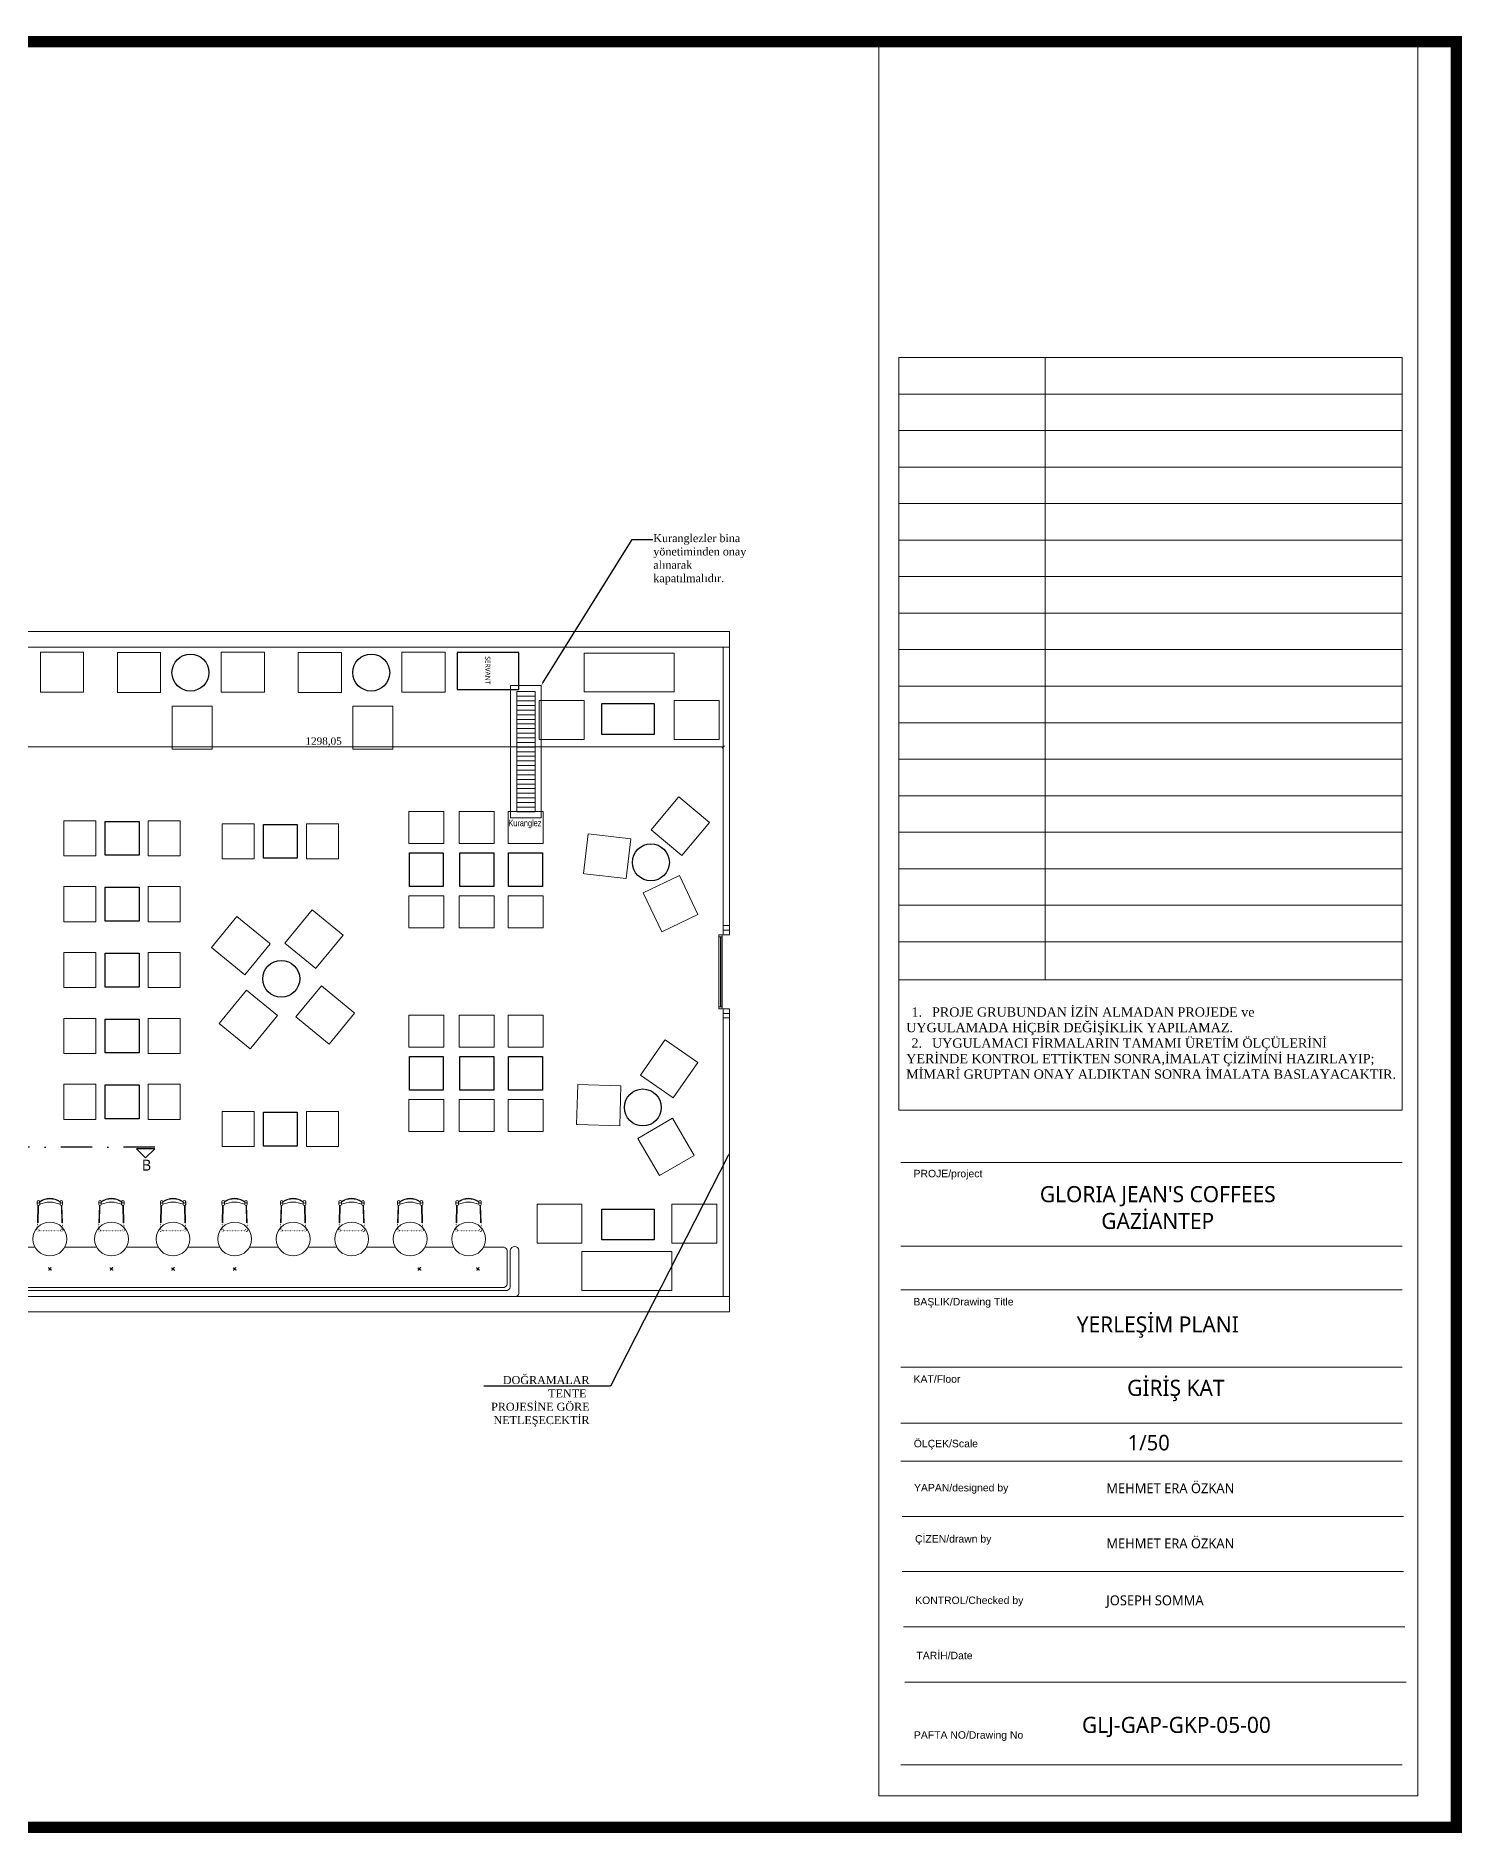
# Model space of a CAD drawing. Header units: millimetres. Extents: x 61675 to 66977, y 9453 to 12371.
# Drawn here: x 64661 to 66977, y 9453 to 12371 of the extents above; entities that cross this region are included whole.
import ezdxf
from ezdxf import colors
from ezdxf.entities.mleader import LeaderData, LeaderLine
from ezdxf.enums import TextEntityAlignment as Align
from ezdxf.math import Vec2, Vec3

# ---------------------------------------------------------------- set-up
doc = ezdxf.new("R2010")
doc.units = ezdxf.units.MM
doc.header["$LTSCALE"] = 2
doc.header["$PDMODE"] = 2
doc.linetypes.add('DASHDOTX2', pattern=[50.8, 25.4, -12.7, 0, -12.7])
doc.linetypes.add('DOT', pattern=[6.35, 0, -6.35])
doc.layers.get('0').update_dxf_attribs({"lineweight": 20})
for name, color, linetype, lineweight in [('SIVA', 4, 'Continuous', 15), ('t_antet', 24, 'Continuous', 20), ('t_cam', 140, 'Continuous', 20), ('t_demir', 103, 'Continuous', 20), ('t_doğrama', 142, 'Continuous', 13), ('t_kesitçizgisi', 7, 'DASHDOTX2', 30), ('t_olcu', 252, 'Continuous', 20), ('t_tefris', 44, 'Continuous', 25), ('t_tefrişoturum', 25, 'Continuous', 15), ('t_yazı', 7, 'Continuous', 25), ('YEŞİL', 3, 'Continuous', 50)]:
    doc.layers.add(name, color=color, linetype=linetype, lineweight=lineweight)
doc.layers.add('t_fayans', color=7, linetype='Continuous', lineweight=18, true_color=0xffff75)
doc.styles.add('A Tasarım_genel', font='GOTHIC.TTF', dxfattribs={"width": 0.7, "height": 70})
doc.styles.add('ARIALT', font='arial.ttf', dxfattribs={"height": 10})
doc.styles.add('MEKAN', font='swisscl.ttf', dxfattribs={"height": 21})
doc.styles.get("Standard").update_dxf_attribs({"font": 'times.ttf', "height": 12})
doc.styles.add('Ölçü50', font='calibri.ttf', dxfattribs={"width": 0.7})
doc.dimstyles.new('olcu50', dxfattribs={"dimtxt": 13, "dimasz": 4, "dimexe": 1.25, "dimexo": 0.625, "dimtad": 1, "dimtxsty": 'Standard', "dimblk": 'OBLIQUE', "dimcen": 2.5, "dimclrd": 256, "dimclre": 256, "dimclrt": 7, "dimadec": 0, "dimazin": 0, "dimtfac": 1, "dimtmove": 0, "dimatfit": 3, "dimldrblk": 'OBLIQUE', "dimfxl": 1, "dimlwd": -1, "dimlwe": -1, "dimarcsym": 0})

# ---------------------------------------------------------------- blocks, each defined once
blk = doc.blocks.new('HSAN')
at = {"layer": 't_tefrişoturum'}
for p, q in [((-22.5, 47.1), (-22.5, 43)), ((-22.2, 13.2), (-21.5, 41.3)), ((-21.2, 13.2), (-20.6, 41)), ((-18.5, 47.1), (-18.5, 43)), ((14.6, 47.1), (14.6, 43)), ((16.7, 41), (17.3, 13.2)), ((17.6, 41.3), (18.3, 13.2)), ((18.6, 47.1), (18.6, 43))]:
    blk.add_line(p, q, dxfattribs=at)
at = {"layer": 't_tefrişoturum', "color": 252, "linetype": 'DOT', "ltscale": 0.06}
for p, q in [((-22.5, 2.8), (-22.2, 13.2)), ((15.9, 0), (-19.8, 0)), ((18.3, 13.2), (18.6, 2.8))]:
    blk.add_line(p, q, dxfattribs=at)
at = {"layer": 't_tefrişoturum'}
for centre in [(-20.5, 47.1), (16.6, 47.1)]:
    blk.add_circle(centre, 2, dxfattribs=at)
at = {"layer": 't_tefrişoturum', "color": 252, "linetype": 'DOT', "ltscale": 0.06}
for centre in [(-21.5, 1), (17.6, 1)]:
    blk.add_circle(centre, 2, dxfattribs=at)
at = {"layer": 't_tefrişoturum'}
for centre, radius, start, end in [((-20.5, 43), 2, 180, 0), ((-1.9, 24.3), 28.7, 54.5581, 125.4419), ((-1.9, 24.1), 27.9, 53.5535, 126.4465), ((-1.9, 6.2), 40.4, 65.8377, 114.1623), ((16.6, 43), 2, 180, 0)]:
    blk.add_arc(centre, radius, start, end, dxfattribs=at)
blk = doc.blocks.new('bahce_sedir')
at = {"layer": 't_tefrişoturum', "linetype": 'Continuous'}
for p, q in [((-75, 412), (-5, 412)), ((-80, 354.2), (-80, 388)), ((-75, 398), (-15, 398)), ((-75, 393), (-20, 393)), ((-15, -388), (-15, 388)), ((-10, -393), (-10, 393)), ((0, -407), (0, 407)), ((-80, 259.2), (-80, 306.3)), ((-80, 164.2), (-80, 211.3)), ((-80, 69.2), (-80, 116.3)), ((-80, -25.8), (-80, 21.3)), ((-80, -125.8), (-80, -73.7)), ((-80, -225.8), (-80, -173.7)), ((-80, -325.8), (-80, -273.7)), ((-80, -388), (-80, -373.7)), ((-75, -393), (-20, -393)), ((-75, -398), (-15, -398)), ((-75, -412), (-5, -412))]:
    blk.add_line(p, q, dxfattribs=at)
at = {"layer": 't_tefrişoturum', "linetype": 'Continuous', "extrusion": (0, 0, -1)}
for points in [[(45.8, 345.9), (45.8, 345.9), (46.2, 346.2), (46.6, 346.6), (46.9, 347), (47.2, 347.5), (47, 347), (46.8, 346.6), (46.4, 346.2), (45.8, 345.9)], [(45.5, 344.6), (45.7, 344.5), (45.9, 344.3), (46.1, 344.1), (46.2, 343.9), (46.3, 343.6), (46.4, 343.3), (46.5, 343), (46.6, 342.7), (46.5, 343), (46.4, 343.2), (46.3, 343.5), (46.1, 343.7), (46, 343.9), (45.8, 344.1), (45.7, 344.4), (45.5, 344.6)], [(44.5, 345.4), (44.5, 345.4), (44.6, 345.5), (44.6, 345.6), (44.8, 345.7), (45, 345.8), (45.2, 345.7), (45.3, 345.7), (45.4, 345.6), (45.4, 345.5), (45.4, 345.3), (45.4, 345.2), (45.3, 345.1), (45.1, 345), (44.9, 345), (44.7, 345.1), (44.6, 345.2), (44.5, 345.4)], [(44.3, 344.9), (44.3, 344.9), (43.8, 344.5), (43.4, 344), (43.1, 343.5), (42.9, 343), (43.1, 343.6), (43.4, 344.1), (43.8, 344.5), (44.3, 344.9)], [(44.2, 346), (44, 346.2), (43.7, 346.4), (43.6, 346.6), (43.4, 346.8), (43.3, 347), (43.1, 347.3), (42.9, 347.7), (42.8, 348), (43, 347.7), (43.2, 347.3), (43.3, 347.1), (43.5, 346.8), (43.6, 346.6), (43.9, 346.4), (44, 346.2), (44.2, 346)], [(45.8, 250.9), (45.8, 250.9), (46.2, 251.2), (46.6, 251.6), (46.9, 252), (47.2, 252.5), (47, 252), (46.8, 251.6), (46.4, 251.2), (45.8, 250.9)], [(45.5, 249.6), (45.7, 249.5), (45.9, 249.3), (46.1, 249.1), (46.2, 248.9), (46.3, 248.6), (46.4, 248.3), (46.5, 248), (46.6, 247.7), (46.5, 248), (46.4, 248.2), (46.3, 248.5), (46.1, 248.7), (46, 248.9), (45.8, 249.1), (45.7, 249.4), (45.5, 249.6)], [(44.5, 250.4), (44.5, 250.4), (44.6, 250.5), (44.6, 250.6), (44.8, 250.7), (45, 250.8), (45.2, 250.7), (45.3, 250.7), (45.4, 250.6), (45.4, 250.5), (45.4, 250.3), (45.4, 250.2), (45.3, 250.1), (45.1, 250), (44.9, 250), (44.7, 250.1), (44.6, 250.2), (44.5, 250.4)], [(44.3, 249.9), (44.3, 249.9), (43.8, 249.5), (43.4, 249), (43.1, 248.5), (42.9, 248), (43.1, 248.6), (43.4, 249.1), (43.8, 249.5), (44.3, 249.9)], [(44.2, 251), (44, 251.2), (43.7, 251.4), (43.6, 251.6), (43.4, 251.8), (43.3, 252), (43.1, 252.3), (42.9, 252.7), (42.8, 253), (43, 252.7), (43.2, 252.3), (43.3, 252.1), (43.5, 251.8), (43.6, 251.6), (43.9, 251.4), (44, 251.2), (44.2, 251)], [(45.8, -49.1), (45.8, -49.1), (46.2, -48.8), (46.6, -48.4), (46.9, -48), (47.2, -47.5), (47, -48), (46.8, -48.4), (46.4, -48.8), (45.8, -49.1)], [(45.5, -50.4), (45.7, -50.5), (45.9, -50.7), (46.1, -50.9), (46.2, -51.1), (46.3, -51.4), (46.4, -51.7), (46.5, -52), (46.6, -52.3), (46.5, -52), (46.4, -51.8), (46.3, -51.5), (46.1, -51.3), (46, -51.1), (45.8, -50.9), (45.7, -50.6), (45.5, -50.4)], [(44.5, -49.6), (44.5, -49.6), (44.6, -49.5), (44.6, -49.4), (44.8, -49.3), (45, -49.2), (45.2, -49.3), (45.3, -49.3), (45.4, -49.4), (45.4, -49.5), (45.4, -49.7), (45.4, -49.8), (45.3, -49.9), (45.1, -50), (44.9, -50), (44.7, -49.9), (44.6, -49.8), (44.5, -49.6)], [(44.3, -50.1), (44.3, -50.1), (43.8, -50.5), (43.4, -51), (43.1, -51.5), (42.9, -52), (43.1, -51.4), (43.4, -50.9), (43.8, -50.5), (44.3, -50.1)], [(44.2, -49), (44, -48.8), (43.7, -48.6), (43.6, -48.4), (43.4, -48.2), (43.3, -48), (43.1, -47.7), (42.9, -47.3), (42.8, -47), (43, -47.3), (43.2, -47.7), (43.3, -47.9), (43.5, -48.2), (43.6, -48.4), (43.9, -48.6), (44, -48.8), (44.2, -49)], [(45.8, -149.1), (45.8, -149.1), (46.2, -148.8), (46.6, -148.4), (46.9, -148), (47.2, -147.5), (47, -148), (46.8, -148.4), (46.4, -148.8), (45.8, -149.1)], [(45.5, -150.4), (45.7, -150.5), (45.9, -150.7), (46.1, -150.9), (46.2, -151.1), (46.3, -151.4), (46.4, -151.7), (46.5, -152), (46.6, -152.3), (46.5, -152), (46.4, -151.8), (46.3, -151.5), (46.1, -151.3), (46, -151.1), (45.8, -150.9), (45.7, -150.6), (45.5, -150.4)], [(44.5, -149.6), (44.5, -149.6), (44.6, -149.5), (44.6, -149.4), (44.8, -149.3), (45, -149.2), (45.2, -149.3), (45.3, -149.3), (45.4, -149.4), (45.4, -149.5), (45.4, -149.7), (45.4, -149.8), (45.3, -149.9), (45.1, -150), (44.9, -150), (44.7, -149.9), (44.6, -149.8), (44.5, -149.6)], [(44.3, -150.1), (44.3, -150.1), (43.8, -150.5), (43.4, -151), (43.1, -151.5), (42.9, -152), (43.1, -151.4), (43.4, -150.9), (43.8, -150.5), (44.3, -150.1)], [(44.2, -149), (44, -148.8), (43.7, -148.6), (43.6, -148.4), (43.4, -148.2), (43.3, -148), (43.1, -147.7), (42.9, -147.3), (42.8, -147), (43, -147.3), (43.2, -147.7), (43.3, -147.9), (43.5, -148.2), (43.6, -148.4), (43.9, -148.6), (44, -148.8), (44.2, -149)], [(45.8, -249.1), (45.8, -249.1), (46.2, -248.8), (46.6, -248.4), (46.9, -248), (47.2, -247.5), (47, -248), (46.8, -248.4), (46.4, -248.8), (45.8, -249.1)], [(45.5, -250.4), (45.7, -250.5), (45.9, -250.7), (46.1, -250.9), (46.2, -251.1), (46.3, -251.4), (46.4, -251.7), (46.5, -252), (46.6, -252.3), (46.5, -252), (46.4, -251.8), (46.3, -251.5), (46.1, -251.3), (46, -251.1), (45.8, -250.9), (45.7, -250.6), (45.5, -250.4)], [(44.5, -249.6), (44.5, -249.6), (44.6, -249.5), (44.6, -249.4), (44.8, -249.3), (45, -249.2), (45.2, -249.3), (45.3, -249.3), (45.4, -249.4), (45.4, -249.5), (45.4, -249.7), (45.4, -249.8), (45.3, -249.9), (45.1, -250), (44.9, -250), (44.7, -249.9), (44.6, -249.8), (44.5, -249.6)], [(44.3, -250.1), (44.3, -250.1), (43.8, -250.5), (43.4, -251), (43.1, -251.5), (42.9, -252), (43.1, -251.4), (43.4, -250.9), (43.8, -250.5), (44.3, -250.1)], [(44.2, -249), (44, -248.8), (43.7, -248.6), (43.6, -248.4), (43.4, -248.2), (43.3, -248), (43.1, -247.7), (42.9, -247.3), (42.8, -247), (43, -247.3), (43.2, -247.7), (43.3, -247.9), (43.5, -248.2), (43.6, -248.4), (43.9, -248.6), (44, -248.8), (44.2, -249)], [(45.8, -349.1), (45.8, -349.1), (46.2, -348.8), (46.6, -348.4), (46.9, -348), (47.2, -347.5), (47, -348), (46.8, -348.4), (46.4, -348.8), (45.8, -349.1)], [(44.5, -349.6), (44.5, -349.6), (44.6, -349.5), (44.6, -349.4), (44.8, -349.3), (45, -349.2), (45.2, -349.3), (45.3, -349.3), (45.4, -349.4), (45.4, -349.5), (45.4, -349.7), (45.4, -349.8), (45.3, -349.9), (45.1, -350), (44.9, -350), (44.7, -349.9), (44.6, -349.8), (44.5, -349.6)], [(44.3, -350.1), (44.3, -350.1), (43.8, -350.5), (43.4, -351), (43.1, -351.5), (42.9, -352), (43.1, -351.4), (43.4, -350.9), (43.8, -350.5), (44.3, -350.1)], [(44.2, -349), (44, -348.8), (43.7, -348.6), (43.6, -348.4), (43.4, -348.2), (43.3, -348), (43.1, -347.7), (42.9, -347.3), (42.8, -347), (43, -347.3), (43.2, -347.7), (43.3, -347.9), (43.5, -348.2), (43.6, -348.4), (43.9, -348.6), (44, -348.8), (44.2, -349)], [(45.5, -350.4), (45.7, -350.5), (45.9, -350.7), (46.1, -350.9), (46.2, -351.1), (46.3, -351.4), (46.4, -351.7), (46.5, -352), (46.6, -352.3), (46.5, -352), (46.4, -351.8), (46.3, -351.5), (46.1, -351.3), (46, -351.1), (45.8, -350.9), (45.7, -350.6), (45.5, -350.4)]]:
    blk.add_lwpolyline(points, dxfattribs=at)
at = {"layer": 't_tefrişoturum', "linetype": 'Continuous'}
for centre in [(-93.5, 330.3), (-93.5, 235.3), (-93.5, 140.3), (-93.5, 45.3), (-93.5, -49.7), (-93.5, -149.7), (-93.5, -249.7), (-93.5, -349.7)]:
    blk.add_circle(centre, 27.5, dxfattribs=at)
for centre, radius, start, end in [((-74.3, 405), 7.03, 95.3885, 264.6115), ((-7.6, 404.4), 7.99, 18.7207, 71.2793), ((-72.4, 385.4), 7.99, 108.7207, 161.2793), ((-22.6, 385.4), 7.99, 18.7207, 71.2793), ((-17.6, 390.4), 7.99, 18.7207, 71.2793), ((-74.3, -405), 7.03, 95.3885, 264.6115), ((-72.4, -385.4), 7.99, 198.7207, 251.2793), ((-22.6, -385.4), 7.99, 288.7207, 341.2793), ((-17.6, -390.4), 7.99, 288.7207, 341.2793), ((-7.6, -404.4), 7.99, 288.7207, 341.2793)]:
    blk.add_arc(centre, radius, start, end, dxfattribs=at)
at = {"layer": 't_tefrişoturum', "extrusion": (0, 0, -1), "rotation": 270}
for p in [(106.8, 328.3), (106.8, 233.3), (106.8, 138.3), (106.8, 43.3), (106.8, -51.7), (106.8, -151.7), (106.8, -251.7), (106.8, -351.7)]:
    blk.add_blockref('HSAN', p, dxfattribs=at)
blk = doc.blocks.new('_Oblique')
at = {"color": 0, "linetype": 'ByBlock', "lineweight": -2}
blk.add_line((-0.5, -0.5), (0.5, 0.5), dxfattribs=at)
blk = doc.blocks.new('*D2426')
at = {"layer": 'DEFPOINTS', "color": 0, "transparency": 16777216}
for p in [(64479.2, 11378.9), (65777.3, 11378.9), (65777.3, 11216.7)]:
    blk.add_point(p, dxfattribs=at)
at = {"layer": 't_olcu', "transparency": 16777216}
for p, q in [((64479.2, 11378.3), (64479.2, 11215.4)), ((65777.3, 11378.3), (65777.3, 11215.4)), ((64479.2, 11216.7), (65777.3, 11216.7))]:
    blk.add_line(p, q, dxfattribs=at)
at = {"layer": 't_olcu', "transparency": 16777216, "xscale": 4, "yscale": 4, "zscale": 4, "rotation": 180}
blk.add_blockref('_Oblique', (64479.2, 11216.7), dxfattribs=at)
at = {"layer": 't_olcu', "transparency": 16777216, "xscale": 4, "yscale": 4, "zscale": 4}
blk.add_blockref('_Oblique', (65777.3, 11216.7), dxfattribs=at)
at = {"layer": 't_olcu', "color": 7, "transparency": 16777216, "insert": (65128.2, 11224.8), "char_height": 12, "attachment_point": 5}
blk.add_mtext('1298,05', dxfattribs=at)

msp = doc.modelspace()

# ---------------------------------------------------------------- linework, layer by layer
at = {"color": 252}
for p, q in [((66030.055, 12362.029), (66030.055, 9513.19)), ((66905.067, 12362.029), (66905.067, 9513.19)), ((66030.055, 9513.19), (66905.067, 9513.19))]:
    msp.add_line(p, q, dxfattribs=at)
at = {"color": 250}
for p, q in [((66299.878, 11849.139), (66299.878, 10838.599)), ((66062.493, 11789.829), (66879.557, 11789.829)), ((66062.493, 11730.519), (66879.557, 11730.519)), ((66062.493, 11671.209), (66879.557, 11671.209)), ((66062.493, 11611.9), (66879.557, 11611.9)), ((66062.493, 11552.59), (66879.557, 11552.59)), ((66062.493, 11493.28), (66879.557, 11493.28)), ((66062.493, 11433.97), (66879.557, 11433.97)), ((66062.493, 11374.66), (66879.557, 11374.66)), ((66062.493, 11315.351), (66879.557, 11315.351)), ((66062.493, 11256.041), (66879.557, 11256.041)), ((66062.493, 11196.731), (66879.557, 11196.731)), ((66062.493, 11137.421), (66879.557, 11137.421)), ((66062.493, 11078.112), (66879.557, 11078.112)), ((66062.493, 11018.802), (66879.557, 11018.802)), ((66062.493, 10959.492), (66879.557, 10959.492)), ((66062.493, 10900.182), (66879.557, 10900.182)), ((66879.793, 10541.644), (66065.547, 10541.644)), ((66065.547, 10405.801), (66879.793, 10405.801)), ((66879.793, 10334.89), (66065.547, 10334.89)), ((66879.793, 10209.568), (66065.547, 10209.568)), ((66879.793, 10118.399), (66065.547, 10118.399)), ((66879.793, 10056.455), (66065.547, 10056.455)), ((66881.89, 9966.834), (66067.643, 9966.834)), ((66881.89, 9877.212), (66067.643, 9877.212)), ((66883.987, 9787.59), (66069.74, 9787.59)), ((66886.084, 9697.968), (66071.837, 9697.968)), ((66879.793, 9563.191), (66065.547, 9563.191))]:
    msp.add_line(p, q, dxfattribs=at)
for p, q in [((64479.205, 11403.911), (65787.254, 11403.911)), ((65787.253, 11403.911), (65787.254, 11378.911)), ((64479.205, 11378.911), (65787.254, 11378.911)), ((65787.253, 10323.958), (64616.705, 10323.911)), ((65787.253, 10323.957), (65787.254, 10298.911)), ((65787.254, 10298.911), (64591.705, 10298.911))]:
    msp.add_line(p, q)
at = {"color": 252, "const_width": 18.717}
msp.add_lwpolyline([(61684.583, 9461.991), (61684.583, 12362.029), (66967.568, 12362.029), (66967.568, 9461.991)], close=True, dxfattribs=at)
at = {"color": 250}
msp.add_lwpolyline([(66879.557, 10838.599), (66062.493, 10838.599), (66062.493, 11849.139), (66879.557, 11849.139)], close=True, dxfattribs=at)
msp.add_lwpolyline([(66062.493, 10838.599), (66062.493, 10626.768), (66879.557, 10626.768), (66879.557, 10838.599)], dxfattribs=at)
at = {"layer": 'SIVA'}
for p, q in [((65787.254, 10926.435), (65777.254, 10926.435)), ((65787.254, 10918.935), (65777.254, 10918.935)), ((65770.254, 10911.435), (65770.254, 10791.435)), ((65775.254, 10911.435), (65770.254, 10911.435)), ((65775.254, 10908.435), (65770.254, 10908.435)), ((65775.254, 10791.435), (65775.254, 10911.435)), ((65787.254, 10911.435), (65777.254, 10911.435)), ((65770.254, 10794.435), (65775.254, 10794.435)), ((65770.254, 10791.435), (65775.254, 10791.435)), ((65787.254, 10791.435), (65777.254, 10791.435)), ((65787.254, 10783.935), (65777.254, 10783.935)), ((65787.254, 10776.435), (65777.254, 10776.435))]:
    msp.add_line(p, q, dxfattribs=at)
for points in [[(65431.705, 11316.411), (65431.705, 11101.411), (65481.705, 11101.411), (65481.705, 11316.411)], [(65441.705, 11306.411), (65441.705, 11111.411), (65471.705, 11111.411), (65471.705, 11306.411)], [(65471.705, 11306.411), (65471.705, 11298.911), (65441.705, 11298.911), (65441.705, 11306.411)], [(65471.705, 11298.911), (65471.705, 11291.411), (65441.705, 11291.411), (65441.705, 11298.911)], [(65471.705, 11291.411), (65471.705, 11283.911), (65441.705, 11283.911), (65441.705, 11291.411)], [(65471.705, 11283.911), (65471.705, 11276.411), (65441.705, 11276.411), (65441.705, 11283.911)], [(65471.705, 11276.411), (65471.705, 11268.911), (65441.705, 11268.911), (65441.705, 11276.411)], [(65471.705, 11268.911), (65471.705, 11261.411), (65441.705, 11261.411), (65441.705, 11268.911)], [(65471.705, 11261.411), (65471.705, 11253.911), (65441.705, 11253.911), (65441.705, 11261.411)], [(65471.705, 11253.911), (65471.705, 11246.411), (65441.705, 11246.411), (65441.705, 11253.911)], [(65471.705, 11246.411), (65471.705, 11238.911), (65441.705, 11238.911), (65441.705, 11246.411)], [(65471.705, 11238.911), (65471.705, 11231.411), (65441.705, 11231.411), (65441.705, 11238.911)], [(65471.705, 11231.411), (65471.705, 11223.911), (65441.705, 11223.911), (65441.705, 11231.411)], [(65471.705, 11223.911), (65471.705, 11216.411), (65441.705, 11216.411), (65441.705, 11223.911)], [(65471.705, 11216.411), (65471.705, 11208.911), (65441.705, 11208.911), (65441.705, 11216.411)], [(65471.705, 11208.911), (65471.705, 11201.411), (65441.705, 11201.411), (65441.705, 11208.911)], [(65471.705, 11201.411), (65471.705, 11193.911), (65441.705, 11193.911), (65441.705, 11201.411)], [(65471.705, 11193.911), (65471.705, 11186.411), (65441.705, 11186.411), (65441.705, 11193.911)], [(65471.705, 11186.411), (65471.705, 11178.911), (65441.705, 11178.911), (65441.705, 11186.411)], [(65471.705, 11178.911), (65471.705, 11171.411), (65441.705, 11171.411), (65441.705, 11178.911)], [(65471.705, 11171.411), (65471.705, 11163.911), (65441.705, 11163.911), (65441.705, 11171.411)], [(65471.705, 11163.911), (65471.705, 11156.411), (65441.705, 11156.411), (65441.705, 11163.911)], [(65471.705, 11156.411), (65471.705, 11148.911), (65441.705, 11148.911), (65441.705, 11156.411)], [(65471.705, 11148.911), (65471.705, 11141.411), (65441.705, 11141.411), (65441.705, 11148.911)], [(65471.705, 11141.411), (65471.705, 11133.911), (65441.705, 11133.911), (65441.705, 11141.411)], [(65471.705, 11133.911), (65471.705, 11126.411), (65441.705, 11126.411), (65441.705, 11133.911)], [(65471.705, 11126.411), (65471.705, 11118.911), (65441.705, 11118.911), (65441.705, 11126.411)]]:
    msp.add_lwpolyline(points, close=True, dxfattribs=at)
at = {"layer": 't_cam', "ltscale": 0.5}
for p, q in [((65772.504, 10794.435), (65772.504, 10908.435)), ((65772.754, 10794.435), (65772.754, 10908.435)), ((65773.004, 10794.435), (65773.004, 10908.435))]:
    msp.add_line(p, q, dxfattribs=at)
at = {"layer": 't_doğrama', "ltscale": 0.5}
for points in [[(65777.254, 10911.435), (65777.254, 11378.911)], [(65787.254, 10911.435), (65787.254, 11378.911)], [(65777.254, 10323.957), (65777.254, 10791.435)], [(65787.254, 10323.958), (65787.254, 10791.435)]]:
    msp.add_lwpolyline(points, dxfattribs=at)
at = {"layer": 't_kesitçizgisi', "extrusion": (1.7622e-08, -2.38605e-07, 1)}
for p, q in [((64854.045, 10566.626, 0), (62396.073, 10566.626, 0)), ((64854.045, 10563.877, 0), (64824.347, 10563.877, 0))]:
    msp.add_line(p, q, dxfattribs=at)
at = {"layer": 't_kesitçizgisi'}
for p, q in [((64839.196, 10549.028, 0), (64824.347, 10563.877, 0)), ((64854.045, 10563.877, 0), (64839.196, 10549.028, 0))]:
    msp.add_line(p, q, dxfattribs=at)
at = {"layer": 't_tefris', "linetype": 'Continuous'}
msp.add_lwpolyline([(65445.214, 11370.129), (65345.214, 11370.129), (65345.214, 11310.129), (65445.214, 11310.129), (65445.214, 11370.129)], close=True, dxfattribs=at)
for points in [[(65580.078, 11286.927), (65665.078, 11286.927), (65665.078, 11236.927), (65580.078, 11236.927), (65580.078, 11286.927)], [(64828.437, 11095.701), (64828.437, 11040.701), (64773.437, 11040.701), (64773.437, 11095.701), (64828.437, 11095.701)], [(65085.314, 11090.902), (65085.314, 11035.902), (65030.314, 11035.902), (65030.314, 11090.902), (65085.314, 11090.902)], [(65322.595, 10989.699), (65267.595, 10989.699), (65267.595, 11044.699), (65322.595, 11044.699), (65322.595, 10989.699)], [(65404.374, 10989.699), (65349.374, 10989.699), (65349.374, 11044.699), (65404.374, 11044.699), (65404.374, 10989.699)], [(65483.654, 10989.699), (65428.654, 10989.699), (65428.654, 11044.699), (65483.654, 11044.699), (65483.654, 10989.699)], [(64828.437, 10988.701), (64828.437, 10933.701), (64773.437, 10933.701), (64773.437, 10988.701), (64828.437, 10988.701)], [(64828.437, 10881.701), (64828.437, 10826.701), (64773.437, 10826.701), (64773.437, 10881.701), (64828.437, 10881.701)], [(64828.437, 10774.701), (64828.437, 10719.701), (64773.437, 10719.701), (64773.437, 10774.701), (64828.437, 10774.701)], [(65322.595, 10658.951), (65267.595, 10658.951), (65267.595, 10713.951), (65322.595, 10713.951), (65322.595, 10658.951)], [(65404.374, 10658.951), (65349.374, 10658.951), (65349.374, 10713.951), (65404.374, 10713.951), (65404.374, 10658.951)], [(65483.654, 10658.951), (65428.654, 10658.951), (65428.654, 10713.951), (65483.654, 10713.951), (65483.654, 10658.951)], [(64828.437, 10667.701), (64828.437, 10612.701), (64773.437, 10612.701), (64773.437, 10667.701), (64828.437, 10667.701)], [(65085.314, 10623.444), (65085.314, 10568.444), (65030.314, 10568.444), (65030.314, 10623.444), (65085.314, 10623.444)], [(65665.078, 10415.933), (65580.078, 10415.933), (65580.078, 10465.933), (65665.078, 10465.933), (65665.078, 10415.933)]]:
    msp.add_lwpolyline(points, dxfattribs=at)
for centre in [(64911.969, 11337.296), (65205.469, 11337.296), (65659.618, 11029.2), (65059.391, 10840.048), (65646.545, 10631.129)]:
    msp.add_circle(centre, 30, dxfattribs=at)
at = {"layer": 't_tefrişoturum'}
for points in [[(64738.469, 11370.546), (64738.469, 11305.546), (64668.469, 11305.546), (64668.469, 11370.546), (64736.969, 11370.546)], [(64863.469, 11369.796), (64863.469, 11304.796), (64793.469, 11304.796), (64793.469, 11369.796), (64861.969, 11369.796)], [(65031.969, 11370.546), (65031.969, 11305.546), (64961.969, 11305.546), (64961.969, 11370.546), (65030.469, 11370.546)], [(65156.969, 11369.796), (65156.969, 11304.796), (65086.969, 11304.796), (65086.969, 11369.796), (65155.469, 11369.796)], [(65325.469, 11370.546), (65325.469, 11305.546), (65255.469, 11305.546), (65255.469, 11370.546), (65323.969, 11370.546)], [(65554.419, 11305.911), (65697.419, 11305.911), (65697.419, 11368.911), (65551.419, 11368.911), (65551.419, 11305.911)], [(64882.111, 11282.925), (64947.111, 11282.925), (64947.111, 11212.925), (64882.111, 11212.925), (64882.111, 11281.425)], [(65175.611, 11282.925), (65240.611, 11282.925), (65240.611, 11212.925), (65175.611, 11212.925), (65175.611, 11281.425)], [(65551.419, 11228.911), (65551.419, 11291.911), (65478.419, 11291.911), (65478.419, 11228.911)], [(65700.419, 11228.911), (65770.419, 11228.911), (65770.419, 11291.911), (65697.419, 11291.911), (65697.419, 11228.911)], [(65704.999, 11135.693), (65754.92, 11094.065), (65710.09, 11040.304), (65660.169, 11081.932), (65704.038, 11134.541)], [(64758.437, 11096.701), (64758.437, 11039.701), (64706.437, 11039.701), (64706.437, 11096.701), (64758.437, 11096.701)], [(64895.437, 11096.701), (64895.437, 11039.701), (64843.437, 11039.701), (64843.437, 11096.701), (64895.437, 11096.701)], [(65015.314, 11091.902), (65015.314, 11034.902), (64963.314, 11034.902), (64963.314, 11091.902), (65015.314, 11091.902)], [(65152.314, 11091.902), (65152.314, 11034.902), (65100.314, 11034.902), (65100.314, 11091.902), (65152.314, 11091.902)], [(65323.595, 11059.699), (65266.595, 11059.699), (65266.595, 11111.699), (65323.595, 11111.699), (65323.595, 11059.699)], [(65405.374, 11059.699), (65348.374, 11059.699), (65348.374, 11111.699), (65405.374, 11111.699), (65405.374, 11059.699)], [(65484.654, 11059.699), (65427.654, 11059.699), (65427.654, 11111.699), (65484.654, 11111.699), (65484.654, 11059.699)], [(65550.176, 11010.898), (65557.702, 11075.46), (65627.231, 11067.356), (65619.705, 11002.793), (65551.666, 11010.724)], [(65647.211, 10979.695), (65705.887, 11007.661), (65736.005, 10944.471), (65677.329, 10916.505), (65647.856, 10978.341)], [(64758.437, 10989.701), (64758.437, 10932.701), (64706.437, 10932.701), (64706.437, 10989.701), (64758.437, 10989.701)], [(64895.437, 10989.701), (64895.437, 10932.701), (64843.437, 10932.701), (64843.437, 10989.701), (64895.437, 10989.701)], [(65323.595, 10922.699), (65266.595, 10922.699), (65266.595, 10974.699), (65323.595, 10974.699), (65323.595, 10922.699)], [(65405.374, 10922.699), (65348.374, 10922.699), (65348.374, 10974.699), (65405.374, 10974.699), (65405.374, 10922.699)], [(65484.654, 10922.699), (65427.654, 10922.699), (65427.654, 10974.699), (65484.654, 10974.699), (65484.654, 10922.699)], [(65115.287, 10856.902), (65065.056, 10898.155), (65109.481, 10952.25), (65159.713, 10910.998), (65116.239, 10858.061)], [(65041.377, 10896.896), (65000.125, 10846.665), (64946.029, 10891.09), (64987.281, 10941.322), (65040.218, 10897.848)], [(64758.437, 10882.701), (64758.437, 10825.701), (64706.437, 10825.701), (64706.437, 10882.701), (64758.437, 10882.701)], [(64895.437, 10882.701), (64895.437, 10825.701), (64843.437, 10825.701), (64843.437, 10882.701), (64895.437, 10882.701)], [(65178.592, 10784.209), (65137.339, 10733.978), (65083.244, 10778.403), (65124.496, 10828.635), (65177.433, 10785.161)], [(65008.928, 10726.21), (64958.696, 10767.463), (65003.122, 10821.558), (65053.353, 10780.306), (65009.88, 10727.369)], [(64758.437, 10775.701), (64758.437, 10718.701), (64706.437, 10718.701), (64706.437, 10775.701), (64758.437, 10775.701)], [(64895.437, 10775.701), (64895.437, 10718.701), (64843.437, 10718.701), (64843.437, 10775.701), (64895.437, 10775.701)], [(65323.595, 10728.951), (65266.595, 10728.951), (65266.595, 10780.951), (65323.595, 10780.951), (65323.595, 10728.951)], [(65405.374, 10728.951), (65348.374, 10728.951), (65348.374, 10780.951), (65405.374, 10780.951), (65405.374, 10728.951)], [(65484.654, 10728.951), (65427.654, 10728.951), (65427.654, 10780.951), (65484.654, 10780.951), (65484.654, 10728.951)], [(65682.609, 10741.126), (65735.922, 10703.941), (65695.876, 10646.527), (65642.563, 10683.712), (65681.751, 10739.896)], [(64758.437, 10668.701), (64758.437, 10611.701), (64706.437, 10611.701), (64706.437, 10668.701), (64758.437, 10668.701)], [(64895.437, 10668.701), (64895.437, 10611.701), (64843.437, 10611.701), (64843.437, 10668.701), (64895.437, 10668.701)], [(65539.08, 10603.492), (65541.031, 10668.463), (65611, 10666.361), (65609.048, 10601.39), (65540.579, 10603.447)], [(65015.314, 10624.444), (65015.314, 10567.444), (64963.314, 10567.444), (64963.314, 10624.444), (65015.314, 10624.444)], [(65152.314, 10624.444), (65152.314, 10567.444), (65100.314, 10567.444), (65100.314, 10624.444), (65152.314, 10624.444)], [(65323.595, 10591.951), (65266.595, 10591.951), (65266.595, 10643.951), (65323.595, 10643.951), (65323.595, 10591.951)], [(65405.374, 10591.951), (65348.374, 10591.951), (65348.374, 10643.951), (65405.374, 10643.951), (65405.374, 10591.951)], [(65484.654, 10591.951), (65427.654, 10591.951), (65427.654, 10643.951), (65484.654, 10643.951), (65484.654, 10591.951)], [(65638.436, 10580.74), (65694.493, 10613.644), (65729.928, 10553.275), (65673.871, 10520.372), (65639.196, 10579.447)], [(65544.737, 10473.948), (65474.737, 10473.948), (65474.737, 10410.948), (65547.737, 10410.948), (65547.737, 10473.948)], [(65693.737, 10473.948), (65693.737, 10410.948), (65766.737, 10410.948), (65766.737, 10473.948)], [(65690.737, 10396.948), (65547.737, 10396.948), (65547.737, 10333.948), (65693.737, 10333.948), (65693.737, 10396.948)]]:
    msp.add_lwpolyline(points, close=True, dxfattribs=at)

# ---------------------------------------------------------------- block references
at = {"layer": 't_demir', "rotation": 270}
msp.add_blockref('bahce_sedir', (65033.4, 10323.928), dxfattribs=at)

# ---------------------------------------------------------------- texts
at = {"color": 250, "insert": (66074.291, 10735.5), "char_height": 15.13082, "width": 1040.33751, "attachment_point": 4}
msp.add_mtext('\\pi-33.306,l41.912,t41.912;1.^IPROJE GRUBUNDAN İZİN ALMADAN PROJEDE ve \\P\\pi0,l0;UYGULAMADA HİÇBİR DEĞİŞİKLİK YAPILAMAZ.\\P\\pi-33.306,l41.912;2.^IUYGULAMACI FİRMALARIN TAMAMI ÜRETİM ÖLÇÜLERİNİ \\P\\pi0,l0;YERİNDE KONTROL ETTİKTEN SONRA,İMALAT ÇİZİMİNİ HAZIRLAYIP;\\PMİMARİ GRUPTAN ONAY ALDIKTAN SONRA İMALATA BASLAYACAKTIR.', dxfattribs=at)
at = {"color": 7}
for s, insert, char_height, width, attachment_point in [("{\\fLucida Sans Unicode|b0|i0|c162|p34;GLORIA JEAN'S COFFEES\\PGAZİANTEP}", (66482.709, 10468.384), 26.09031, 629.51691, 5), ('{\\fLucida Sans Unicode|b0|i0|c162|p34;GİRİŞ KAT}', (66512.099, 10171.381), 26.09031, 659.85499, 5), ('{\\fLucida Sans Unicode|b0|i0|c162|p34;1/50}', (66468.094, 10086.579), 25.13107, 468.63868, 5), ('{\\fLucida Sans Unicode|b0|i0|c162|p34;MEHMET ERA ÖZKAN}', (66399.189, 10012.578), 16.08389, 615.16777, 4), ('{\\fLucida Sans Unicode|b0|i0|c162|p34;MEHMET ERA ÖZKAN}', (66399.189, 9922.956), 16.08389, 615.16777, 4), ('{\\fLucida Sans Unicode|b0|i0|c162|p34;JOSEPH SOMMA}', (66399.137, 9828.459), 16.08389, 615.16777, 4)]:
    msp.add_mtext(s, dxfattribs=dict(at, insert=insert, char_height=char_height, width=width, attachment_point=attachment_point))
at = {"layer": 't_antet', "char_height": 26.09031, "width": 629.51691, "attachment_point": 5}
for s, insert in [('{\\fLucida Sans Unicode|b0|i0|c162|p34;YERLEŞİM PLANI}', (66482.709, 10274.381)), ('{\\fLucida Sans Unicode|b0|i0|c162|p34;GLJ-GAP-GKP-05-00}', (66513.106, 9624.864))]:
    msp.add_mtext(s, dxfattribs=dict(at, insert=insert))
at = {"layer": 't_yazı', "style": 'ARIALT'}
msp.add_text('PAFTA NO/Drawing No', height=12.10217, dxfattribs=at).set_placement((66175.576, 9611.986), align=Align.MIDDLE_CENTER)
at = {"layer": 't_yazı', "insert": (65394.791, 11361.274), "char_height": 8, "width": 43.28707, "attachment_point": 4, "rotation": 270}
msp.add_mtext('\\pi-2.54836;{\\fLucida Sans Unicode|b0|i0|c162|p34;SERVANT}', dxfattribs=at)
at = {"layer": 't_yazı', "color": 1, "extrusion": (-1.7622e-08, 2.38605e-07, 1), "insert": (64848.131, 10546.435, 0), "char_height": 18, "width": 253.23785, "attachment_point": 3, "text_direction": (1, 0, 0), "style": 'Ölçü50'}
msp.add_mtext('{\\fLucida Sans Unicode|b0|i0|c162|p34;\\W1;B}', dxfattribs=at)
at = {"layer": 't_yazı', "style": 'ARIALT'}
for s, insert, char_height, width, attachment_point in [('PROJE/project', (66142.063, 10529.805), 12.10217, 225.09917, 2), ('BAŞLIK/Drawing Title', (66167.317, 10321.627), 12.10217, 225.09917, 2), ('KAT/Floor', (66124.297, 10196.094), 12.1022, 225.09917, 2), ('ÖLÇEK/Scale', (66138.704, 10091.279), 12.10217, 81.75243, 2), ('YAPAN/designed by', (66163.547, 10019.61), 12.10217, 225.09917, 2), ('ÇİZEN/drawn by', (66150.597, 9936.544), 12.10217, 225.09917, 2), ('KONTROL/Checked by', (66088.81, 9836.732), 12.10217, 202.22454, 1), ('TARİH/Date', (66090.907, 9747.11), 12.1022, 202.22454, 1)]:
    msp.add_mtext(s, dxfattribs=dict(at, insert=insert, char_height=char_height, width=width, attachment_point=attachment_point))
at = {"layer": 'YEŞİL', "style": 'MEKAN'}
msp.add_text('Kuranglez', height=10.5, dxfattribs=at).set_placement((65428.315, 11087.774))

# ---------------------------------------------------------------- dimensions: what is measured, and where the dimension line sits
at = {"layer": 't_olcu'}
dim = msp.add_linear_dim(base=(65777.254, 11216.694), p1=(64479.205, 11378.911), p2=(65777.254, 11378.911), dimstyle='olcu50', dxfattribs=at)
dim.commit()
dim.dimension.update_dxf_attribs({"geometry": '*D2426', "text_midpoint": (65128.229, 11224.794)})

# ---------------------------------------------------------------- leaders
at = {"layer": 't_fayans', "ltscale": 0.1}
ml = msp.add_multileader_mtext('Standard', dxfattribs=at)
ml.set_content('{\\fTimes New Roman|b0|i0|c162|p18;\\W1;Kuranglezler bina yönetiminden onay alınarak kapatılmalıdır.}', color=256, style='A Tasarım_genel')
ml.set_leader_properties()
ml.build(insert=Vec2(0, 0))
ml.multileader.update_dxf_attribs({"text_right_attachment_type": 6, "dogleg_length": 27.003, "arrow_head_size": 5})
ctx = ml.context
ctx.base_point, ctx.char_height, ctx.arrow_head_size, ctx.landing_gap_size, ctx.plane_origin, ctx.plane_x_axis, ctx.plane_y_axis = Vec3(65663.003, 11553.692), 13, 5, 0.54, Vec3(65554.355, 11126.157), Vec3(0.99999998, 0.00018109), Vec3(-0.00018109, 0.99999998)
ctx.right_attachment = 6
notes = []
notes.append((ctx, [(0, (1, 1, 0), (65629.368, 11553.686), (0.99999998, 0.00018109), 33.635, [(0, [(65481.705, 11316.411)], 0, [])])]))
ctx.mtext.insert, ctx.mtext.text_direction, ctx.mtext.rotation, ctx.mtext.width, ctx.mtext.defined_height, ctx.mtext.flow_direction = Vec3(65663.541, 11562.245), Vec3(0.99999998, 0.00018109), 0.00018109, 170.01286, 90.457, 5
ml = msp.add_multileader_mtext('Standard', dxfattribs=at)
ml.set_content('{\\fTimes New Roman|b0|i0|c162|p18;\\W1;DOĞRAMALAR TENTE  PROJESİNE GÖRE NETLEŞECEKTİR}', color=256, style='A Tasarım_genel')
ml.set_leader_properties()
ml.build(insert=Vec2(0, 0))
ml.multileader.update_dxf_attribs({"text_right_attachment_type": 6, "dogleg_length": 27.003, "arrow_head_size": 5})
ctx = ml.context
ctx.base_point, ctx.char_height, ctx.arrow_head_size, ctx.landing_gap_size, ctx.plane_origin, ctx.plane_x_axis, ctx.plane_y_axis = Vec3(65390.927, 10186.527), 13, 5, 0.54, Vec3(65859.904, 10367.442), Vec3(0.99999998, 0.00018109), Vec3(-0.00018109, 0.99999998)
ctx.right_attachment, ctx.text_align_type = 6, 2
notes.append((ctx, [(1, (1, 1, 0), (65594.175, 10178.236), (-0.99999998, -0.00018109), 33.635, [(0, [(65787.254, 10557.696)], 0, [])])]))
ctx.mtext.insert, ctx.mtext.text_direction, ctx.mtext.rotation, ctx.mtext.width, ctx.mtext.defined_height, ctx.mtext.alignment, ctx.mtext.flow_direction = Vec3(65559.997, 10194.885), Vec3(0.99999998, 0.00018109), 0.00018109, 170.01286, 90.457, 3, 5
for ctx, leaders in notes:
    for number, flags, end, landing, length, lines in leaders:
        leader = LeaderData()
        leader.index, (leader.has_last_leader_line, leader.has_dogleg_vector, leader.attachment_direction) = number, flags
        leader.last_leader_point, leader.dogleg_vector, leader.dogleg_length = Vec3(end), Vec3(landing), length
        for number, points, colour, breaks in lines:
            line = LeaderLine()
            line.index, line.vertices, line.color, line.breaks = number, Vec3.list(points), colors.encode_raw_color(colour), breaks
            leader.lines.append(line)
        ctx.leaders.append(leader)

doc.saveas('drawing.dxf')
